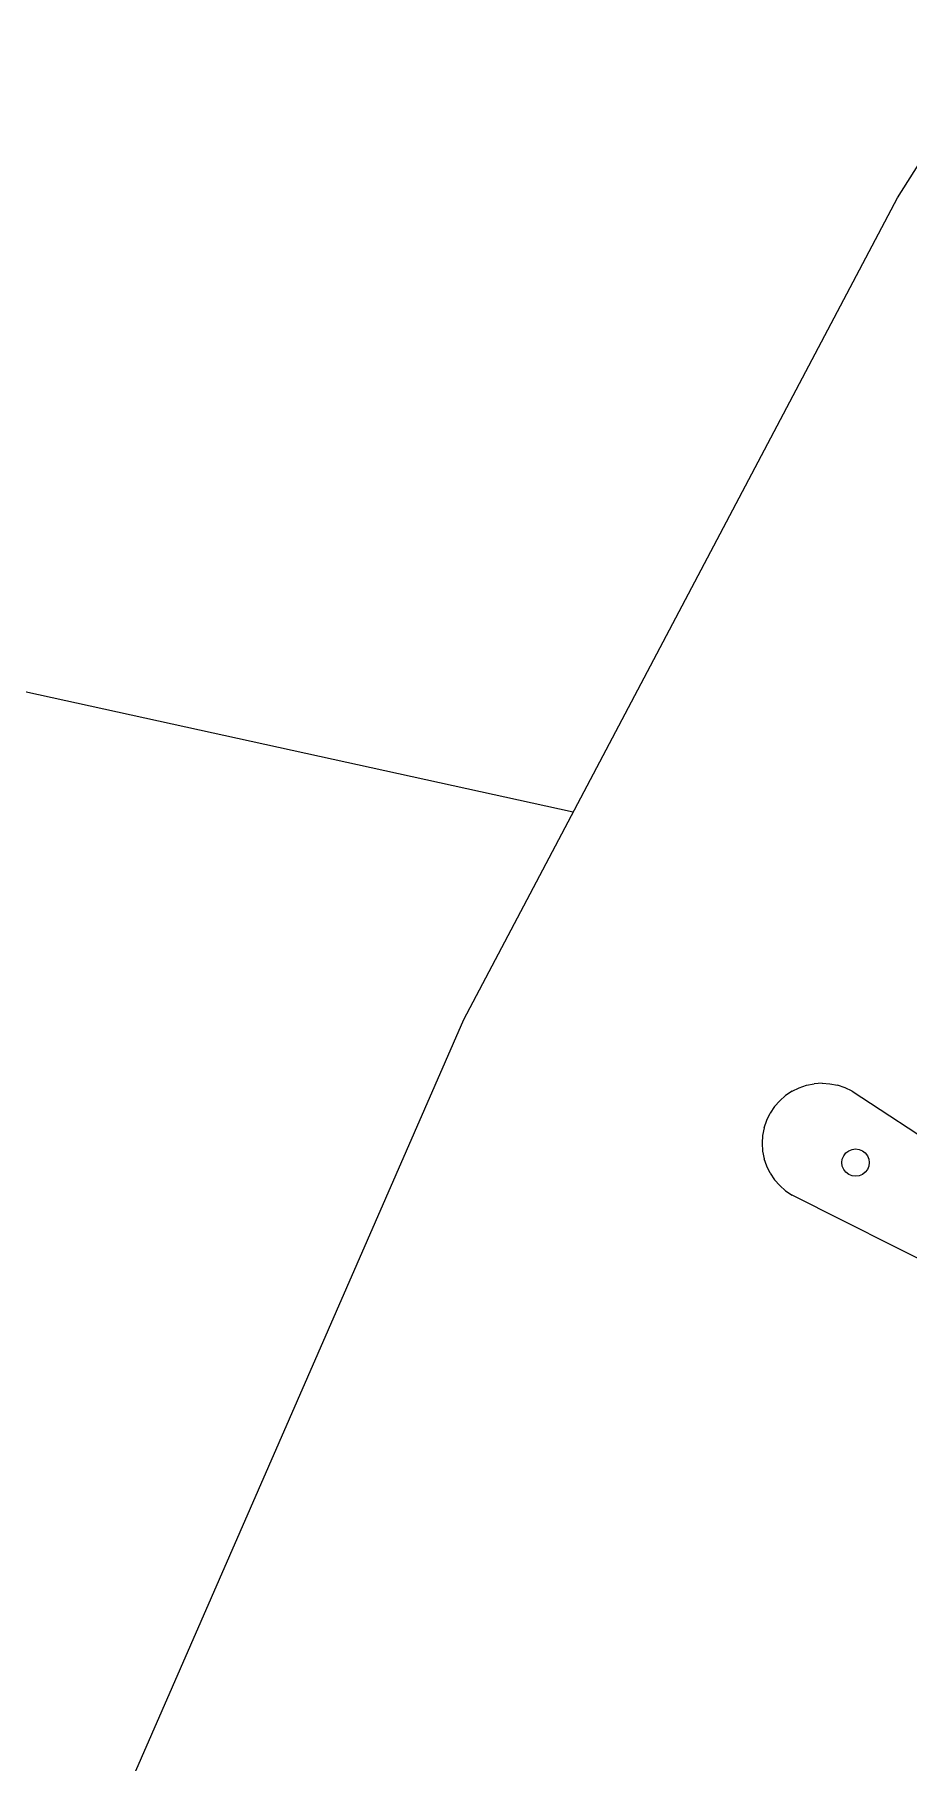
# Model space of a CAD drawing. Header units: metres. Extents: x 244.4 to 340.3, y -4.1 to 64.3.
# Drawn here: x 262.252 to 262.3737, y 60.5381 to 60.7786 of the extents above; entities that cross this region are included whole.
import ezdxf

# ---------------------------------------------------------------- set-up
doc = ezdxf.new("R2010")
doc.units = ezdxf.units.M
doc.layers.add('Edges', color=7, linetype='Continuous')

msp = doc.modelspace()

# ---------------------------------------------------------------- linework, layer by layer
at = {"layer": 'Edges'}
for p, q in [((262.37218, 60.75582), (262.4409, 60.86532)), ((262.31178, 60.64152), (262.37218, 60.75582)), ((262.32701, 60.67033), (262.12984, 60.71366)), ((262.26003, 60.52306), (262.31178, 60.64152)), ((262.35847, 60.632), (262.3595, 60.63235)), ((262.3595, 60.63235), (262.36057, 60.63256)), ((262.36166, 60.63263), (262.36057, 60.63256)), ((262.36166, 60.63263), (262.36275, 60.63256)), ((262.36275, 60.63256), (262.36382, 60.63235)), ((262.36486, 60.632), (262.36382, 60.63235)), ((262.35504, 60.62937), (262.35576, 60.63019)), ((262.35658, 60.63091), (262.35576, 60.63019)), ((262.35749, 60.63151), (262.35658, 60.63091)), ((262.35749, 60.63151), (262.35847, 60.632)), ((262.36584, 60.63151), (262.36486, 60.632)), ((262.36584, 60.63151), (262.43029, 60.58926)), ((262.35395, 60.62748), (262.35443, 60.62846)), ((262.35504, 60.62937), (262.35443, 60.62846)), ((262.35338, 60.62537), (262.35331, 60.62428)), ((262.3536, 60.62644), (262.35338, 60.62537)), ((262.3536, 60.62644), (262.35395, 60.62748)), ((262.35331, 60.62428), (262.35338, 60.62319)), ((262.35338, 60.62319), (262.3536, 60.62212)), ((262.36467, 60.62254), (262.36498, 60.62294)), ((262.36498, 60.62294), (262.36537, 60.62324)), ((262.36537, 60.62324), (262.36583, 60.62343)), ((262.36583, 60.62343), (262.36633, 60.6235)), ((262.36633, 60.6235), (262.36682, 60.62343)), ((262.36682, 60.62343), (262.36728, 60.62324)), ((262.36728, 60.62324), (262.36768, 60.62294)), ((262.36768, 60.62294), (262.36798, 60.62254)), ((262.35395, 60.62109), (262.3536, 60.62212)), ((262.35443, 60.62011), (262.35395, 60.62109)), ((262.36442, 60.62159), (262.36448, 60.62208)), ((262.36448, 60.6211), (262.36442, 60.62159)), ((262.36448, 60.62208), (262.36467, 60.62254)), ((262.36467, 60.62064), (262.36448, 60.6211)), ((262.36498, 60.62024), (262.36467, 60.62064)), ((262.36798, 60.62064), (262.36768, 60.62024)), ((262.36798, 60.62254), (262.36817, 60.62208)), ((262.36817, 60.6211), (262.36798, 60.62064)), ((262.36817, 60.62208), (262.36823, 60.62159)), ((262.36823, 60.62159), (262.36817, 60.6211)), ((262.35443, 60.62011), (262.35504, 60.6192)), ((262.35504, 60.6192), (262.35576, 60.61838)), ((262.35576, 60.61838), (262.35658, 60.61766)), ((262.36537, 60.61994), (262.36498, 60.62024)), ((262.36583, 60.61975), (262.36537, 60.61994)), ((262.36633, 60.61968), (262.36583, 60.61975)), ((262.36682, 60.61975), (262.36633, 60.61968)), ((262.36728, 60.61994), (262.36682, 60.61975)), ((262.36768, 60.62024), (262.36728, 60.61994)), ((262.35658, 60.61766), (262.35749, 60.61705)), ((262.43423, 60.57837), (262.35749, 60.61705))]:
    msp.add_line(p, q, dxfattribs=at)

doc.saveas('drawing.dxf')
